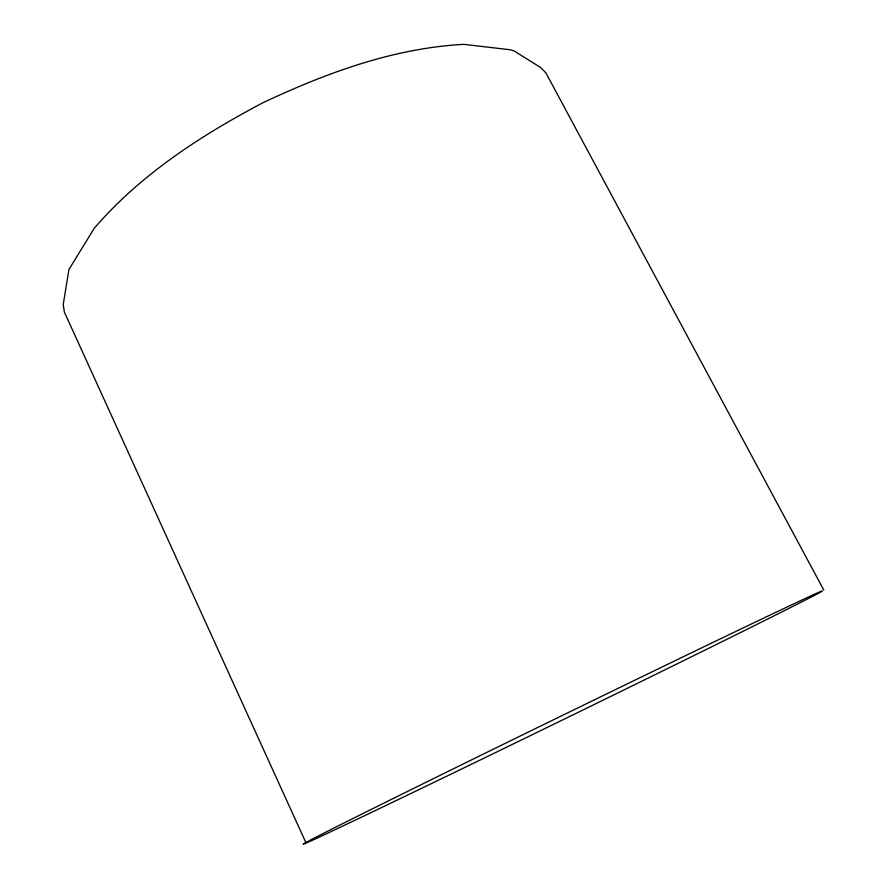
<?xml version="1.0" encoding="UTF-8"?>
<svg xmlns="http://www.w3.org/2000/svg" width="887" height="887" viewBox="0 0 887 887"><rect width="100%" height="100%" fill="white"/><g stroke="black" fill="none" stroke-linecap="round" stroke-linejoin="round"><path stroke-width="1.33" d="M823.757 589.988L545.871 72.867L540.538 67.456L514.316 51.08L510.823 49.827L463.801 44.35C393.396 48.153 326.671 72.878 263.384 102.482C200.994 135.434 140.734 174.329 94.299 228.203L68.909 269.548L63.243 304.551L64.341 312.013L305.904 842.65M394.316 801.46A289.162 2.073 -26 0 0 819.743 592.549A289.162 2.073 -26 0 0 479.723 755.868A289.162 2.073 -26 0 0 394.316 801.46"/></g></svg>
